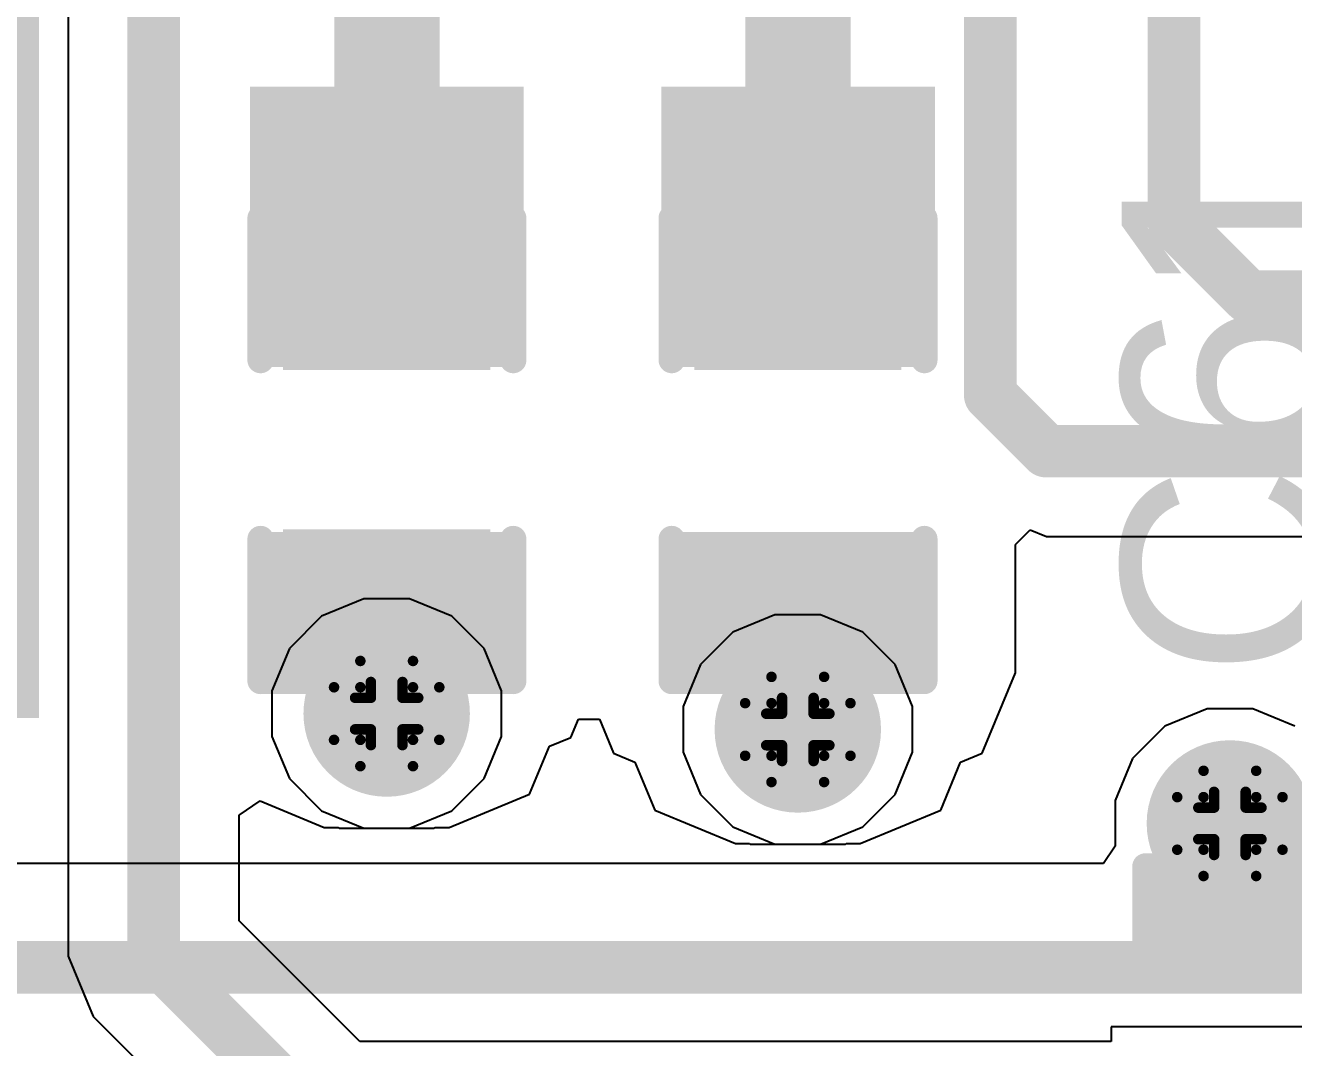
# Model space of a CAD drawing. Header units: inches. Extents: x -4 to 5258, y -4 to 5281.
# Drawn here: x 84.4 to 90.52, y 29.55 to 34.48 of the extents above; entities that cross this region are included whole.
import ezdxf

# ---------------------------------------------------------------- set-up
doc = ezdxf.new("R2010")
doc.units = ezdxf.units.IN
for name, color, linetype in [('Bottom Layer', 5, 'Continuous'), ('Bottom Solder', 6, 'Continuous'), ('Drill Drawing', 1, 'Continuous'), ('Layer 1', 16, 'Continuous'), ('Layer 2', 76, 'Continuous'), ('Top Layer', 1, 'Continuous'), ('Top Overlay', 2, 'Continuous'), ('Top Paste', 8, 'Continuous'), ('Top Solder', 216, 'Continuous'), ('Via Holes', 16, 'Continuous')]:
    doc.layers.add(name, color=color, linetype=linetype)
doc.styles.add('Arial', font='', dxfattribs={"height": 0.2})
doc.styles.get('Arial').set_extended_font_data('Arial')

# ---------------------------------------------------------------- blocks, each defined once
blk = doc.blocks.new('LED_0603_191')
at = {"layer": 'Top Layer'}
for points in [[(-1, 0.5), (-0.5, 0.5), (-0.5, -0.5), (-1, -0.5)], [(0.5, 0.5), (1, 0.5), (1, -0.5), (0.5, -0.5)]]:
    blk.add_hatch(color=1, dxfattribs=at).paths.add_polyline_path(points)
at = {"layer": 'Top Overlay'}
blk.add_hatch(color=2, dxfattribs=at).paths.add_polyline_path([(1.1176, -0.6604), (1.7526, -0.6604), (1.7526, 0.6604), (1.1176, 0.6604)])
at = {"layer": 'Top Paste'}
for points in [[(-1, 0.5), (-0.5, 0.5), (-0.5, -0.5), (-1, -0.5)], [(0.5, 0.5), (1, 0.5), (1, -0.5), (0.5, -0.5)]]:
    blk.add_hatch(color=8, dxfattribs=at).paths.add_polyline_path(points)
at = {"layer": 'Top Solder'}
for points in [[(-1.1016, 0.6016), (-0.3984, 0.6016), (-0.3984, -0.6016), (-1.1016, -0.6016)], [(0.3984, 0.6016), (1.1016, 0.6016), (1.1016, -0.6016), (0.3984, -0.6016)]]:
    blk.add_hatch(color=216, dxfattribs=at).paths.add_polyline_path(points)
at = {"layer": 'Top Overlay'}
for points in [[(-1.1176, 0.6096, 0.127, 0.127, 0), (-1.1176, -0.6096, 0.127, 0.127, 0)], [(-1.1176, 0.6096, 0.127, 0.127, 0), (-0.4318, 0.6096, 0.127, 0.127, 0)], [(0.4318, 0.6096, 0.127, 0.127, 0), (1.1176, 0.6096, 0.127, 0.127, 0)], [(1.1176, 0.6096, 0.127, 0.127, 0), (1.1176, -0.6096, 0.127, 0.127, 0)], [(-0.4318, -0.6096, 0.127, 0.127, 0), (-1.1176, -0.6096, 0.127, 0.127, 0)], [(0.4318, -0.6096, 0.127, 0.127, 0), (1.1176, -0.6096, 0.127, 0.127, 0)]]:
    blk.add_lwpolyline(points, format="xyseb", dxfattribs=at)
for points in [[(-1.1494, 0.6096, 0.0635, 0.0635, 1), (-1.0858, 0.6096, 0.0635, 0.0635, 1)], [(-1.1494, 0.6096, 0.0635, 0.0635, 1), (-1.0858, 0.6096, 0.0635, 0.0635, 1)], [(-0.4636, 0.6096, 0.0635, 0.0635, 1), (-0.4001, 0.6096, 0.0635, 0.0635, 1)], [(0.4001, 0.6096, 0.0635, 0.0635, 1), (0.4636, 0.6096, 0.0635, 0.0635, 1)], [(1.0859, 0.6096, 0.0635, 0.0635, 1), (1.1494, 0.6096, 0.0635, 0.0635, 1)], [(1.0859, 0.6096, 0.0635, 0.0635, 1), (1.1494, 0.6096, 0.0635, 0.0635, 1)], [(-1.1494, -0.6096, 0.0635, 0.0635, 1), (-1.0858, -0.6096, 0.0635, 0.0635, 1)], [(-1.1494, -0.6096, 0.0635, 0.0635, 1), (-1.0858, -0.6096, 0.0635, 0.0635, 1)], [(-0.4636, -0.6096, 0.0635, 0.0635, 1), (-0.4001, -0.6096, 0.0635, 0.0635, 1)], [(0.4001, -0.6096, 0.0635, 0.0635, 1), (0.4636, -0.6096, 0.0635, 0.0635, 1)], [(1.0859, -0.6096, 0.0635, 0.0635, 1), (1.1494, -0.6096, 0.0635, 0.0635, 1)], [(1.0859, -0.6096, 0.0635, 0.0635, 1), (1.1494, -0.6096, 0.0635, 0.0635, 1)]]:
    blk.add_lwpolyline(points, format="xyseb", close=True, dxfattribs=at)
blk = doc.blocks.new('LED_0603_193')
at = {"layer": 'Top Layer'}
for points in [[(-1, 0.5), (-0.5, 0.5), (-0.5, -0.5), (-1, -0.5)], [(0.5, 0.5), (1, 0.5), (1, -0.5), (0.5, -0.5)]]:
    blk.add_hatch(color=1, dxfattribs=at).paths.add_polyline_path(points)
at = {"layer": 'Top Overlay'}
blk.add_hatch(color=2, dxfattribs=at).paths.add_polyline_path([(1.1176, -0.6604), (1.7526, -0.6604), (1.7526, 0.6604), (1.1176, 0.6604)])
at = {"layer": 'Top Paste'}
for points in [[(-1, 0.5), (-0.5, 0.5), (-0.5, -0.5), (-1, -0.5)], [(0.5, 0.5), (1, 0.5), (1, -0.5), (0.5, -0.5)]]:
    blk.add_hatch(color=8, dxfattribs=at).paths.add_polyline_path(points)
at = {"layer": 'Top Solder'}
for points in [[(-1.1016, 0.6016), (-0.3984, 0.6016), (-0.3984, -0.6016), (-1.1016, -0.6016)], [(0.3984, 0.6016), (1.1016, 0.6016), (1.1016, -0.6016), (0.3984, -0.6016)]]:
    blk.add_hatch(color=216, dxfattribs=at).paths.add_polyline_path(points)
at = {"layer": 'Top Overlay'}
for points in [[(-1.1176, 0.6096, 0.127, 0.127, 0), (-1.1176, -0.6096, 0.127, 0.127, 0)], [(-1.1176, 0.6096, 0.127, 0.127, 0), (-0.4318, 0.6096, 0.127, 0.127, 0)], [(0.4318, 0.6096, 0.127, 0.127, 0), (1.1176, 0.6096, 0.127, 0.127, 0)], [(1.1176, 0.6096, 0.127, 0.127, 0), (1.1176, -0.6096, 0.127, 0.127, 0)], [(-0.4318, -0.6096, 0.127, 0.127, 0), (-1.1176, -0.6096, 0.127, 0.127, 0)], [(0.4318, -0.6096, 0.127, 0.127, 0), (1.1176, -0.6096, 0.127, 0.127, 0)]]:
    blk.add_lwpolyline(points, format="xyseb", dxfattribs=at)
for points in [[(-1.1494, 0.6096, 0.0635, 0.0635, 1), (-1.0858, 0.6096, 0.0635, 0.0635, 1)], [(-1.1494, 0.6096, 0.0635, 0.0635, 1), (-1.0858, 0.6096, 0.0635, 0.0635, 1)], [(-0.4636, 0.6096, 0.0635, 0.0635, 1), (-0.4001, 0.6096, 0.0635, 0.0635, 1)], [(0.4001, 0.6096, 0.0635, 0.0635, 1), (0.4636, 0.6096, 0.0635, 0.0635, 1)], [(1.0859, 0.6096, 0.0635, 0.0635, 1), (1.1494, 0.6096, 0.0635, 0.0635, 1)], [(1.0859, 0.6096, 0.0635, 0.0635, 1), (1.1494, 0.6096, 0.0635, 0.0635, 1)], [(-1.1494, -0.6096, 0.0635, 0.0635, 1), (-1.0858, -0.6096, 0.0635, 0.0635, 1)], [(-1.1494, -0.6096, 0.0635, 0.0635, 1), (-1.0858, -0.6096, 0.0635, 0.0635, 1)], [(-0.4636, -0.6096, 0.0635, 0.0635, 1), (-0.4001, -0.6096, 0.0635, 0.0635, 1)], [(0.4001, -0.6096, 0.0635, 0.0635, 1), (0.4636, -0.6096, 0.0635, 0.0635, 1)], [(1.0859, -0.6096, 0.0635, 0.0635, 1), (1.1494, -0.6096, 0.0635, 0.0635, 1)], [(1.0859, -0.6096, 0.0635, 0.0635, 1), (1.1494, -0.6096, 0.0635, 0.0635, 1)]]:
    blk.add_lwpolyline(points, format="xyseb", close=True, dxfattribs=at)
blk = doc.blocks.new('C___0402_250')
at = {"layer": 'Top Layer'}
for points in [[(-0.6985, -0.3175), (-0.6985, 0.3175), (-0.2413, 0.3175), (-0.2413, -0.3175)], [(0.2413, -0.3175), (0.2413, 0.3175), (0.6985, 0.3175), (0.6985, -0.3175)]]:
    blk.add_hatch(color=1, dxfattribs=at).paths.add_polyline_path(points)
at = {"layer": 'Top Paste'}
for points in [[(-0.6985, -0.3175), (-0.6985, 0.3175), (-0.2413, 0.3175), (-0.2413, -0.3175)], [(0.2413, -0.3175), (0.2413, 0.3175), (0.6985, 0.3175), (0.6985, -0.3175)]]:
    blk.add_hatch(color=8, dxfattribs=at).paths.add_polyline_path(points)
at = {"layer": 'Top Solder'}
for points in [[(-0.7585, -0.3775), (-0.7585, 0.3775), (-0.1813, 0.3775), (-0.1813, -0.3775)], [(0.1813, -0.3775), (0.1813, 0.3775), (0.7585, 0.3775), (0.7585, -0.3775)]]:
    blk.add_hatch(color=216, dxfattribs=at).paths.add_polyline_path(points)
at = {"layer": 'Top Overlay'}
for points in [[(-0.7874, 0.4064, 0.127, 0.127, 0), (-0.2794, 0.4064, 0.127, 0.127, 0)], [(-0.7874, 0.4064, 0.127, 0.127, 0), (-0.7874, -0.4064, 0.127, 0.127, 0)], [(0.2794, 0.4064, 0.127, 0.127, 0), (0.7874, 0.4064, 0.127, 0.127, 0)], [(0.7874, 0.4064, 0.127, 0.127, 0), (0.7874, -0.4064, 0.127, 0.127, 0)], [(-0.7874, -0.4064, 0.127, 0.127, 0), (-0.2794, -0.4064, 0.127, 0.127, 0)], [(0.2794, -0.4064, 0.127, 0.127, 0), (0.7874, -0.4064, 0.127, 0.127, 0)]]:
    blk.add_lwpolyline(points, format="xyseb", dxfattribs=at)
for points in [[(-0.8191, 0.4064, 0.0635, 0.0635, 1), (-0.7556, 0.4064, 0.0635, 0.0635, 1)], [(-0.8191, 0.4064, 0.0635, 0.0635, 1), (-0.7556, 0.4064, 0.0635, 0.0635, 1)], [(-0.3111, 0.4064, 0.0635, 0.0635, 1), (-0.2477, 0.4064, 0.0635, 0.0635, 1)], [(0.2477, 0.4064, 0.0635, 0.0635, 1), (0.3111, 0.4064, 0.0635, 0.0635, 1)], [(0.7556, 0.4064, 0.0635, 0.0635, 1), (0.8191, 0.4064, 0.0635, 0.0635, 1)], [(0.7556, 0.4064, 0.0635, 0.0635, 1), (0.8191, 0.4064, 0.0635, 0.0635, 1)], [(-0.8191, -0.4064, 0.0635, 0.0635, 1), (-0.7556, -0.4064, 0.0635, 0.0635, 1)], [(-0.8191, -0.4064, 0.0635, 0.0635, 1), (-0.7556, -0.4064, 0.0635, 0.0635, 1)], [(-0.3111, -0.4064, 0.0635, 0.0635, 1), (-0.2477, -0.4064, 0.0635, 0.0635, 1)], [(0.2477, -0.4064, 0.0635, 0.0635, 1), (0.3111, -0.4064, 0.0635, 0.0635, 1)], [(0.7556, -0.4064, 0.0635, 0.0635, 1), (0.8191, -0.4064, 0.0635, 0.0635, 1)], [(0.7556, -0.4064, 0.0635, 0.0635, 1), (0.8191, -0.4064, 0.0635, 0.0635, 1)]]:
    blk.add_lwpolyline(points, format="xyseb", close=True, dxfattribs=at)

msp = doc.modelspace()

# ---------------------------------------------------------------- hatches: boundary and pattern name
at = {"layer": 'Bottom Layer'}
h = msp.add_hatch(color=5, dxfattribs=at)
edge = h.paths.add_edge_path()
edge.add_arc((86.1459, 31.1612), 0.3, 0, 360)
h = msp.add_hatch(color=5, dxfattribs=at)
edge = h.paths.add_edge_path()
edge.add_arc((88.1298, 31.0844), 0.3, 0, 360)
h = msp.add_hatch(color=5, dxfattribs=at)
edge = h.paths.add_edge_path()
edge.add_arc((90.2148, 30.6308), 0.3, 0, 360)
at = {"layer": 'Bottom Solder'}
h = msp.add_hatch(color=6, dxfattribs=at)
edge = h.paths.add_edge_path()
edge.add_arc((86.1459, 31.1612), 0.4016, 0, 360)
h = msp.add_hatch(color=6, dxfattribs=at)
edge = h.paths.add_edge_path()
edge.add_arc((88.1298, 31.0844), 0.4016, 0, 360)
h = msp.add_hatch(color=6, dxfattribs=at)
edge = h.paths.add_edge_path()
edge.add_arc((90.2148, 30.6308), 0.4016, 0, 360)
at = {"layer": 'Layer 1'}
h = msp.add_hatch(color=16, dxfattribs=at)
edge = h.paths.add_edge_path()
edge.add_arc((86.1459, 31.1612), 0.3, 0, 360)
h = msp.add_hatch(color=16, dxfattribs=at)
edge = h.paths.add_edge_path()
edge.add_arc((88.1298, 31.0844), 0.3, 0, 360)
h = msp.add_hatch(color=16, dxfattribs=at)
edge = h.paths.add_edge_path()
edge.add_arc((90.2148, 30.6308), 0.3, 0, 360)
at = {"layer": 'Layer 2'}
h = msp.add_hatch(color=76, dxfattribs=at)
edge = h.paths.add_edge_path()
edge.add_arc((86.1459, 31.1612), 0.3, 0, 360)
h = msp.add_hatch(color=76, dxfattribs=at)
edge = h.paths.add_edge_path()
edge.add_arc((88.1298, 31.0844), 0.3, 0, 360)
h = msp.add_hatch(color=76, dxfattribs=at)
edge = h.paths.add_edge_path()
edge.add_arc((90.2148, 30.6308), 0.3, 0, 360)
at = {"layer": 'Top Layer'}
for points in [[(84.4678, 39.9132), (76.8809, 39.9132), (76.8809, 31.1401), (84.4678, 31.1401)], [(85.6459, 32.8192), (86.6459, 32.8192), (86.6459, 33.4349), (85.6459, 33.4349)], [(87.6298, 32.8192), (88.6298, 32.8192), (88.6298, 33.4349), (87.6298, 33.4349)], [(86.646, 32.0506), (85.6459, 32.0506), (85.6459, 31.4349), (86.646, 31.4349)], [(88.6299, 31.9739), (87.6299, 31.9739), (87.6299, 31.3582), (88.6299, 31.3582)], [(86.4467, 31.686), (85.8445, 31.686), (85.8445, 31.1612), (86.4467, 31.1612)], [(88.4306, 31.686), (87.8284, 31.686), (87.8284, 31.1612), (88.4306, 31.1612)], [(88.4306, 31.6093), (87.8284, 31.6093), (87.8284, 31.0844), (88.4306, 31.0844)], [(89.9141, 30.1059), (90.5162, 30.1059), (90.5162, 30.6308), (89.9141, 30.6308)]]:
    msp.add_hatch(color=1, dxfattribs=at).paths.add_polyline_path(points)
h = msp.add_hatch(color=1, dxfattribs=at)
edge = h.paths.add_edge_path()
edge.add_arc((86.1459, 31.1612), 0.3, 0, 360)
h = msp.add_hatch(color=1, dxfattribs=at)
edge = h.paths.add_edge_path()
edge.add_arc((88.1298, 31.0844), 0.3, 0, 360)
h = msp.add_hatch(color=1, dxfattribs=at)
edge = h.paths.add_edge_path()
edge.add_arc((90.2148, 30.6308), 0.3, 0, 360)
at = {"layer": 'Top Solder'}
h = msp.add_hatch(color=216, dxfattribs=at)
edge = h.paths.add_edge_path()
edge.add_arc((86.1459, 31.1612), 0.4016, 0, 360)
h = msp.add_hatch(color=216, dxfattribs=at)
edge = h.paths.add_edge_path()
edge.add_arc((88.1298, 31.0844), 0.4016, 0, 360)
h = msp.add_hatch(color=216, dxfattribs=at)
edge = h.paths.add_edge_path()
edge.add_arc((90.2148, 30.6308), 0.4016, 0, 360)
at = {"layer": 'Via Holes'}
h = msp.add_hatch(color=7, dxfattribs=at)
edge = h.paths.add_edge_path()
edge.add_arc((86.1459, 31.1612), 0.15, 0, 360)
h = msp.add_hatch(color=7, dxfattribs=at)
edge = h.paths.add_edge_path()
edge.add_arc((88.1298, 31.0844), 0.15, 0, 360)
h = msp.add_hatch(color=7, dxfattribs=at)
edge = h.paths.add_edge_path()
edge.add_arc((90.2148, 30.6308), 0.15, 0, 360)

# ---------------------------------------------------------------- linework, layer by layer
at = {"layer": 'Bottom Layer'}
for p, q in [((86.0357, 31.7152), (85.8321, 31.6308)), ((86.2561, 31.7152), (86.0357, 31.7152)), ((86.4598, 31.6308), (86.2561, 31.7152)), ((85.8321, 31.6308), (85.6763, 31.475)), ((86.6156, 31.475), (86.4598, 31.6308)), ((88.0197, 31.6384), (87.816, 31.5541)), ((88.24, 31.6384), (88.0197, 31.6384)), ((88.4437, 31.5541), (88.24, 31.6384)), ((87.816, 31.5541), (87.6602, 31.3982)), ((88.5995, 31.3982), (88.4437, 31.5541)), ((85.6763, 31.475), (85.5919, 31.2714)), ((86.6999, 31.2714), (86.6156, 31.475)), ((87.6602, 31.3982), (87.5758, 31.1946)), ((88.6838, 31.1946), (88.5995, 31.3982)), ((85.5919, 31.2714), (85.5919, 31.051)), ((86.6999, 31.051), (86.6999, 31.2714)), ((87.5758, 31.1946), (87.5758, 30.9742)), ((88.6838, 30.9742), (88.6838, 31.1946)), ((85.5919, 31.051), (85.6763, 30.8474)), ((86.6156, 30.8474), (86.6999, 31.051)), ((87.5758, 30.9742), (87.6602, 30.7706)), ((88.5995, 30.7706), (88.6838, 30.9742)), ((85.6763, 30.8474), (85.8321, 30.6915)), ((86.4598, 30.6915), (86.6156, 30.8474)), ((87.6602, 30.7706), (87.816, 30.6148)), ((88.4437, 30.6148), (88.5995, 30.7706)), ((85.8321, 30.6915), (86.0357, 30.6072)), ((86.2561, 30.6072), (86.4598, 30.6915)), ((86.0357, 30.6072), (86.2561, 30.6072)), ((87.816, 30.6148), (88.0197, 30.5304)), ((88.24, 30.5304), (88.4437, 30.6148)), ((88.0197, 30.5304), (88.24, 30.5304))]:
    msp.add_line(p, q, dxfattribs=at)
at = {"layer": 'Drill Drawing'}
for points in [[(86.0189, 31.2882, 0.0508, 0.0508, 0), (86.0189, 31.4152, 0.0508, 0.0508, 0)], [(86.0189, 31.4152, 0.0508, 0.0508, 0), (86.2729, 31.4152, 0.0508, 0.0508, 0)], [(86.2729, 31.2882, 0.0508, 0.0508, 0), (86.2729, 31.4152, 0.0508, 0.0508, 0)], [(86.0697, 31.2374, 0.0508, 0.0508, 0), (86.0697, 31.3136, 0.0508, 0.0508, 0)], [(86.0697, 31.3136, 0.0508, 0.0508, 0), (86.2221, 31.3136, 0.0508, 0.0508, 0)], [(86.2221, 31.2374, 0.0508, 0.0508, 0), (86.2221, 31.3136, 0.0508, 0.0508, 0)], [(88.0028, 31.2114, 0.0508, 0.0508, 0), (88.0028, 31.3384, 0.0508, 0.0508, 0)], [(88.0028, 31.3384, 0.0508, 0.0508, 0), (88.2568, 31.3384, 0.0508, 0.0508, 0)], [(88.2568, 31.2114, 0.0508, 0.0508, 0), (88.2568, 31.3384, 0.0508, 0.0508, 0)], [(85.8919, 31.0342, 0.0508, 0.0508, 0), (85.8919, 31.2882, 0.0508, 0.0508, 0)], [(85.8919, 31.2882, 0.0508, 0.0508, 0), (86.0189, 31.2882, 0.0508, 0.0508, 0)], [(86.2729, 31.2882, 0.0508, 0.0508, 0), (86.3999, 31.2882, 0.0508, 0.0508, 0)], [(86.3999, 31.0342, 0.0508, 0.0508, 0), (86.3999, 31.2882, 0.0508, 0.0508, 0)], [(85.9935, 31.085, 0.0508, 0.0508, 0), (85.9935, 31.2374, 0.0508, 0.0508, 0)], [(85.9935, 31.2374, 0.0508, 0.0508, 0), (86.0697, 31.2374, 0.0508, 0.0508, 0)], [(86.2221, 31.2374, 0.0508, 0.0508, 0), (86.2983, 31.2374, 0.0508, 0.0508, 0)], [(86.2983, 31.085, 0.0508, 0.0508, 0), (86.2983, 31.2374, 0.0508, 0.0508, 0)], [(87.8758, 30.9574, 0.0508, 0.0508, 0), (87.8758, 31.2114, 0.0508, 0.0508, 0)], [(87.8758, 31.2114, 0.0508, 0.0508, 0), (88.0028, 31.2114, 0.0508, 0.0508, 0)], [(88.0536, 31.1606, 0.0508, 0.0508, 0), (88.0536, 31.2368, 0.0508, 0.0508, 0)], [(88.0536, 31.2368, 0.0508, 0.0508, 0), (88.206, 31.2368, 0.0508, 0.0508, 0)], [(88.206, 31.1606, 0.0508, 0.0508, 0), (88.206, 31.2368, 0.0508, 0.0508, 0)], [(88.2568, 31.2114, 0.0508, 0.0508, 0), (88.3838, 31.2114, 0.0508, 0.0508, 0)], [(88.3838, 30.9574, 0.0508, 0.0508, 0), (88.3838, 31.2114, 0.0508, 0.0508, 0)], [(87.9774, 31.0082, 0.0508, 0.0508, 0), (87.9774, 31.1606, 0.0508, 0.0508, 0)], [(87.9774, 31.1606, 0.0508, 0.0508, 0), (88.0536, 31.1606, 0.0508, 0.0508, 0)], [(88.206, 31.1606, 0.0508, 0.0508, 0), (88.2822, 31.1606, 0.0508, 0.0508, 0)], [(88.2822, 31.0082, 0.0508, 0.0508, 0), (88.2822, 31.1606, 0.0508, 0.0508, 0)], [(85.9935, 31.085, 0.0508, 0.0508, 0), (86.0697, 31.085, 0.0508, 0.0508, 0)], [(86.0697, 31.0088, 0.0508, 0.0508, 0), (86.0697, 31.085, 0.0508, 0.0508, 0)], [(86.2221, 31.085, 0.0508, 0.0508, 0), (86.2983, 31.085, 0.0508, 0.0508, 0)], [(86.2221, 31.0088, 0.0508, 0.0508, 0), (86.2221, 31.085, 0.0508, 0.0508, 0)], [(85.8919, 31.0342, 0.0508, 0.0508, 0), (86.0189, 31.0342, 0.0508, 0.0508, 0)], [(86.0189, 30.9072, 0.0508, 0.0508, 0), (86.0189, 31.0342, 0.0508, 0.0508, 0)], [(86.0697, 31.0088, 0.0508, 0.0508, 0), (86.2221, 31.0088, 0.0508, 0.0508, 0)], [(86.2729, 31.0342, 0.0508, 0.0508, 0), (86.3999, 31.0342, 0.0508, 0.0508, 0)], [(86.2729, 30.9072, 0.0508, 0.0508, 0), (86.2729, 31.0342, 0.0508, 0.0508, 0)], [(87.9774, 31.0082, 0.0508, 0.0508, 0), (88.0536, 31.0082, 0.0508, 0.0508, 0)], [(88.0536, 30.932, 0.0508, 0.0508, 0), (88.0536, 31.0082, 0.0508, 0.0508, 0)], [(88.206, 31.0082, 0.0508, 0.0508, 0), (88.2822, 31.0082, 0.0508, 0.0508, 0)], [(88.206, 30.932, 0.0508, 0.0508, 0), (88.206, 31.0082, 0.0508, 0.0508, 0)], [(87.8758, 30.9574, 0.0508, 0.0508, 0), (88.0028, 30.9574, 0.0508, 0.0508, 0)], [(88.0028, 30.8304, 0.0508, 0.0508, 0), (88.0028, 30.9574, 0.0508, 0.0508, 0)], [(88.2568, 30.9574, 0.0508, 0.0508, 0), (88.3838, 30.9574, 0.0508, 0.0508, 0)], [(88.2568, 30.8304, 0.0508, 0.0508, 0), (88.2568, 30.9574, 0.0508, 0.0508, 0)], [(86.0189, 30.9072, 0.0508, 0.0508, 0), (86.2729, 30.9072, 0.0508, 0.0508, 0)], [(88.0536, 30.932, 0.0508, 0.0508, 0), (88.206, 30.932, 0.0508, 0.0508, 0)], [(90.0878, 30.7578, 0.0508, 0.0508, 0), (90.0878, 30.8848, 0.0508, 0.0508, 0)], [(90.0878, 30.8848, 0.0508, 0.0508, 0), (90.3418, 30.8848, 0.0508, 0.0508, 0)], [(90.3418, 30.7578, 0.0508, 0.0508, 0), (90.3418, 30.8848, 0.0508, 0.0508, 0)], [(88.0028, 30.8304, 0.0508, 0.0508, 0), (88.2568, 30.8304, 0.0508, 0.0508, 0)], [(90.1386, 30.707, 0.0508, 0.0508, 0), (90.1386, 30.7832, 0.0508, 0.0508, 0)], [(90.1386, 30.7832, 0.0508, 0.0508, 0), (90.291, 30.7832, 0.0508, 0.0508, 0)], [(90.291, 30.707, 0.0508, 0.0508, 0), (90.291, 30.7832, 0.0508, 0.0508, 0)], [(89.9608, 30.5038, 0.0508, 0.0508, 0), (89.9608, 30.7578, 0.0508, 0.0508, 0)], [(89.9608, 30.7578, 0.0508, 0.0508, 0), (90.0878, 30.7578, 0.0508, 0.0508, 0)], [(90.0624, 30.5546, 0.0508, 0.0508, 0), (90.0624, 30.707, 0.0508, 0.0508, 0)], [(90.0624, 30.707, 0.0508, 0.0508, 0), (90.1386, 30.707, 0.0508, 0.0508, 0)], [(90.291, 30.707, 0.0508, 0.0508, 0), (90.3672, 30.707, 0.0508, 0.0508, 0)], [(90.3418, 30.7578, 0.0508, 0.0508, 0), (90.4688, 30.7578, 0.0508, 0.0508, 0)], [(90.3672, 30.5546, 0.0508, 0.0508, 0), (90.3672, 30.707, 0.0508, 0.0508, 0)], [(90.4688, 30.5038, 0.0508, 0.0508, 0), (90.4688, 30.7578, 0.0508, 0.0508, 0)], [(90.0624, 30.5546, 0.0508, 0.0508, 0), (90.1386, 30.5546, 0.0508, 0.0508, 0)], [(90.1386, 30.4784, 0.0508, 0.0508, 0), (90.1386, 30.5546, 0.0508, 0.0508, 0)], [(90.291, 30.5546, 0.0508, 0.0508, 0), (90.3672, 30.5546, 0.0508, 0.0508, 0)], [(90.291, 30.4784, 0.0508, 0.0508, 0), (90.291, 30.5546, 0.0508, 0.0508, 0)], [(89.9608, 30.5038, 0.0508, 0.0508, 0), (90.0878, 30.5038, 0.0508, 0.0508, 0)], [(90.0878, 30.3768, 0.0508, 0.0508, 0), (90.0878, 30.5038, 0.0508, 0.0508, 0)], [(90.1386, 30.4784, 0.0508, 0.0508, 0), (90.291, 30.4784, 0.0508, 0.0508, 0)], [(90.3418, 30.5038, 0.0508, 0.0508, 0), (90.4688, 30.5038, 0.0508, 0.0508, 0)], [(90.3418, 30.3768, 0.0508, 0.0508, 0), (90.3418, 30.5038, 0.0508, 0.0508, 0)], [(90.0878, 30.3768, 0.0508, 0.0508, 0), (90.3418, 30.3768, 0.0508, 0.0508, 0)]]:
    msp.add_lwpolyline(points, format="xyseb", dxfattribs=at)
for points in [[(86.0062, 31.4152, 0.0254, 0.0254, 1), (86.0316, 31.4152, 0.0254, 0.0254, 1)], [(86.0062, 31.4152, 0.0254, 0.0254, 1), (86.0316, 31.4152, 0.0254, 0.0254, 1)], [(86.2602, 31.4152, 0.0254, 0.0254, 1), (86.2856, 31.4152, 0.0254, 0.0254, 1)], [(86.2602, 31.4152, 0.0254, 0.0254, 1), (86.2856, 31.4152, 0.0254, 0.0254, 1)], [(86.057, 31.3136, 0.0254, 0.0254, 1), (86.0824, 31.3136, 0.0254, 0.0254, 1)], [(86.057, 31.3136, 0.0254, 0.0254, 1), (86.0824, 31.3136, 0.0254, 0.0254, 1)], [(86.2094, 31.3136, 0.0254, 0.0254, 1), (86.2348, 31.3136, 0.0254, 0.0254, 1)], [(86.2094, 31.3136, 0.0254, 0.0254, 1), (86.2348, 31.3136, 0.0254, 0.0254, 1)], [(87.9901, 31.3384, 0.0254, 0.0254, 1), (88.0155, 31.3384, 0.0254, 0.0254, 1)], [(87.9901, 31.3384, 0.0254, 0.0254, 1), (88.0155, 31.3384, 0.0254, 0.0254, 1)], [(88.2441, 31.3384, 0.0254, 0.0254, 1), (88.2695, 31.3384, 0.0254, 0.0254, 1)], [(88.2441, 31.3384, 0.0254, 0.0254, 1), (88.2695, 31.3384, 0.0254, 0.0254, 1)], [(85.8792, 31.2882, 0.0254, 0.0254, 1), (85.9046, 31.2882, 0.0254, 0.0254, 1)], [(85.8792, 31.2882, 0.0254, 0.0254, 1), (85.9046, 31.2882, 0.0254, 0.0254, 1)], [(86.0062, 31.2882, 0.0254, 0.0254, 1), (86.0316, 31.2882, 0.0254, 0.0254, 1)], [(86.0062, 31.2882, 0.0254, 0.0254, 1), (86.0316, 31.2882, 0.0254, 0.0254, 1)], [(86.2602, 31.2882, 0.0254, 0.0254, 1), (86.2856, 31.2882, 0.0254, 0.0254, 1)], [(86.2602, 31.2882, 0.0254, 0.0254, 1), (86.2856, 31.2882, 0.0254, 0.0254, 1)], [(86.3872, 31.2882, 0.0254, 0.0254, 1), (86.4126, 31.2882, 0.0254, 0.0254, 1)], [(86.3872, 31.2882, 0.0254, 0.0254, 1), (86.4126, 31.2882, 0.0254, 0.0254, 1)], [(85.9808, 31.2374, 0.0254, 0.0254, 1), (86.0062, 31.2374, 0.0254, 0.0254, 1)], [(85.9808, 31.2374, 0.0254, 0.0254, 1), (86.0062, 31.2374, 0.0254, 0.0254, 1)], [(86.057, 31.2374, 0.0254, 0.0254, 1), (86.0824, 31.2374, 0.0254, 0.0254, 1)], [(86.057, 31.2374, 0.0254, 0.0254, 1), (86.0824, 31.2374, 0.0254, 0.0254, 1)], [(86.2094, 31.2374, 0.0254, 0.0254, 1), (86.2348, 31.2374, 0.0254, 0.0254, 1)], [(86.2094, 31.2374, 0.0254, 0.0254, 1), (86.2348, 31.2374, 0.0254, 0.0254, 1)], [(86.2856, 31.2374, 0.0254, 0.0254, 1), (86.311, 31.2374, 0.0254, 0.0254, 1)], [(86.2856, 31.2374, 0.0254, 0.0254, 1), (86.311, 31.2374, 0.0254, 0.0254, 1)], [(87.8631, 31.2114, 0.0254, 0.0254, 1), (87.8885, 31.2114, 0.0254, 0.0254, 1)], [(87.8631, 31.2114, 0.0254, 0.0254, 1), (87.8885, 31.2114, 0.0254, 0.0254, 1)], [(87.9901, 31.2114, 0.0254, 0.0254, 1), (88.0155, 31.2114, 0.0254, 0.0254, 1)], [(87.9901, 31.2114, 0.0254, 0.0254, 1), (88.0155, 31.2114, 0.0254, 0.0254, 1)], [(88.0409, 31.2368, 0.0254, 0.0254, 1), (88.0663, 31.2368, 0.0254, 0.0254, 1)], [(88.0409, 31.2368, 0.0254, 0.0254, 1), (88.0663, 31.2368, 0.0254, 0.0254, 1)], [(88.1933, 31.2368, 0.0254, 0.0254, 1), (88.2187, 31.2368, 0.0254, 0.0254, 1)], [(88.1933, 31.2368, 0.0254, 0.0254, 1), (88.2187, 31.2368, 0.0254, 0.0254, 1)], [(88.2441, 31.2114, 0.0254, 0.0254, 1), (88.2695, 31.2114, 0.0254, 0.0254, 1)], [(88.2441, 31.2114, 0.0254, 0.0254, 1), (88.2695, 31.2114, 0.0254, 0.0254, 1)], [(88.3711, 31.2114, 0.0254, 0.0254, 1), (88.3965, 31.2114, 0.0254, 0.0254, 1)], [(88.3711, 31.2114, 0.0254, 0.0254, 1), (88.3965, 31.2114, 0.0254, 0.0254, 1)], [(87.9647, 31.1606, 0.0254, 0.0254, 1), (87.9901, 31.1606, 0.0254, 0.0254, 1)], [(87.9647, 31.1606, 0.0254, 0.0254, 1), (87.9901, 31.1606, 0.0254, 0.0254, 1)], [(88.0409, 31.1606, 0.0254, 0.0254, 1), (88.0663, 31.1606, 0.0254, 0.0254, 1)], [(88.0409, 31.1606, 0.0254, 0.0254, 1), (88.0663, 31.1606, 0.0254, 0.0254, 1)], [(88.1933, 31.1606, 0.0254, 0.0254, 1), (88.2187, 31.1606, 0.0254, 0.0254, 1)], [(88.1933, 31.1606, 0.0254, 0.0254, 1), (88.2187, 31.1606, 0.0254, 0.0254, 1)], [(88.2695, 31.1606, 0.0254, 0.0254, 1), (88.2949, 31.1606, 0.0254, 0.0254, 1)], [(88.2695, 31.1606, 0.0254, 0.0254, 1), (88.2949, 31.1606, 0.0254, 0.0254, 1)], [(85.9808, 31.085, 0.0254, 0.0254, 1), (86.0062, 31.085, 0.0254, 0.0254, 1)], [(85.9808, 31.085, 0.0254, 0.0254, 1), (86.0062, 31.085, 0.0254, 0.0254, 1)], [(86.057, 31.085, 0.0254, 0.0254, 1), (86.0824, 31.085, 0.0254, 0.0254, 1)], [(86.057, 31.085, 0.0254, 0.0254, 1), (86.0824, 31.085, 0.0254, 0.0254, 1)], [(86.2094, 31.085, 0.0254, 0.0254, 1), (86.2348, 31.085, 0.0254, 0.0254, 1)], [(86.2094, 31.085, 0.0254, 0.0254, 1), (86.2348, 31.085, 0.0254, 0.0254, 1)], [(86.2856, 31.085, 0.0254, 0.0254, 1), (86.311, 31.085, 0.0254, 0.0254, 1)], [(86.2856, 31.085, 0.0254, 0.0254, 1), (86.311, 31.085, 0.0254, 0.0254, 1)], [(85.8792, 31.0342, 0.0254, 0.0254, 1), (85.9046, 31.0342, 0.0254, 0.0254, 1)], [(85.8792, 31.0342, 0.0254, 0.0254, 1), (85.9046, 31.0342, 0.0254, 0.0254, 1)], [(86.0062, 31.0342, 0.0254, 0.0254, 1), (86.0316, 31.0342, 0.0254, 0.0254, 1)], [(86.0062, 31.0342, 0.0254, 0.0254, 1), (86.0316, 31.0342, 0.0254, 0.0254, 1)], [(86.057, 31.0088, 0.0254, 0.0254, 1), (86.0824, 31.0088, 0.0254, 0.0254, 1)], [(86.057, 31.0088, 0.0254, 0.0254, 1), (86.0824, 31.0088, 0.0254, 0.0254, 1)], [(86.2094, 31.0088, 0.0254, 0.0254, 1), (86.2348, 31.0088, 0.0254, 0.0254, 1)], [(86.2094, 31.0088, 0.0254, 0.0254, 1), (86.2348, 31.0088, 0.0254, 0.0254, 1)], [(86.2602, 31.0342, 0.0254, 0.0254, 1), (86.2856, 31.0342, 0.0254, 0.0254, 1)], [(86.2602, 31.0342, 0.0254, 0.0254, 1), (86.2856, 31.0342, 0.0254, 0.0254, 1)], [(86.3872, 31.0342, 0.0254, 0.0254, 1), (86.4126, 31.0342, 0.0254, 0.0254, 1)], [(86.3872, 31.0342, 0.0254, 0.0254, 1), (86.4126, 31.0342, 0.0254, 0.0254, 1)], [(87.9647, 31.0082, 0.0254, 0.0254, 1), (87.9901, 31.0082, 0.0254, 0.0254, 1)], [(87.9647, 31.0082, 0.0254, 0.0254, 1), (87.9901, 31.0082, 0.0254, 0.0254, 1)], [(88.0409, 31.0082, 0.0254, 0.0254, 1), (88.0663, 31.0082, 0.0254, 0.0254, 1)], [(88.0409, 31.0082, 0.0254, 0.0254, 1), (88.0663, 31.0082, 0.0254, 0.0254, 1)], [(88.1933, 31.0082, 0.0254, 0.0254, 1), (88.2187, 31.0082, 0.0254, 0.0254, 1)], [(88.1933, 31.0082, 0.0254, 0.0254, 1), (88.2187, 31.0082, 0.0254, 0.0254, 1)], [(88.2695, 31.0082, 0.0254, 0.0254, 1), (88.2949, 31.0082, 0.0254, 0.0254, 1)], [(88.2695, 31.0082, 0.0254, 0.0254, 1), (88.2949, 31.0082, 0.0254, 0.0254, 1)], [(87.8631, 30.9574, 0.0254, 0.0254, 1), (87.8885, 30.9574, 0.0254, 0.0254, 1)], [(87.8631, 30.9574, 0.0254, 0.0254, 1), (87.8885, 30.9574, 0.0254, 0.0254, 1)], [(87.9901, 30.9574, 0.0254, 0.0254, 1), (88.0155, 30.9574, 0.0254, 0.0254, 1)], [(87.9901, 30.9574, 0.0254, 0.0254, 1), (88.0155, 30.9574, 0.0254, 0.0254, 1)], [(88.2441, 30.9574, 0.0254, 0.0254, 1), (88.2695, 30.9574, 0.0254, 0.0254, 1)], [(88.2441, 30.9574, 0.0254, 0.0254, 1), (88.2695, 30.9574, 0.0254, 0.0254, 1)], [(88.3711, 30.9574, 0.0254, 0.0254, 1), (88.3965, 30.9574, 0.0254, 0.0254, 1)], [(88.3711, 30.9574, 0.0254, 0.0254, 1), (88.3965, 30.9574, 0.0254, 0.0254, 1)], [(86.0062, 30.9072, 0.0254, 0.0254, 1), (86.0316, 30.9072, 0.0254, 0.0254, 1)], [(86.0062, 30.9072, 0.0254, 0.0254, 1), (86.0316, 30.9072, 0.0254, 0.0254, 1)], [(86.2602, 30.9072, 0.0254, 0.0254, 1), (86.2856, 30.9072, 0.0254, 0.0254, 1)], [(86.2602, 30.9072, 0.0254, 0.0254, 1), (86.2856, 30.9072, 0.0254, 0.0254, 1)], [(88.0409, 30.932, 0.0254, 0.0254, 1), (88.0663, 30.932, 0.0254, 0.0254, 1)], [(88.0409, 30.932, 0.0254, 0.0254, 1), (88.0663, 30.932, 0.0254, 0.0254, 1)], [(88.1933, 30.932, 0.0254, 0.0254, 1), (88.2187, 30.932, 0.0254, 0.0254, 1)], [(88.1933, 30.932, 0.0254, 0.0254, 1), (88.2187, 30.932, 0.0254, 0.0254, 1)], [(90.0751, 30.8848, 0.0254, 0.0254, 1), (90.1005, 30.8848, 0.0254, 0.0254, 1)], [(90.0751, 30.8848, 0.0254, 0.0254, 1), (90.1005, 30.8848, 0.0254, 0.0254, 1)], [(90.3291, 30.8848, 0.0254, 0.0254, 1), (90.3545, 30.8848, 0.0254, 0.0254, 1)], [(90.3291, 30.8848, 0.0254, 0.0254, 1), (90.3545, 30.8848, 0.0254, 0.0254, 1)], [(87.9901, 30.8304, 0.0254, 0.0254, 1), (88.0155, 30.8304, 0.0254, 0.0254, 1)], [(87.9901, 30.8304, 0.0254, 0.0254, 1), (88.0155, 30.8304, 0.0254, 0.0254, 1)], [(88.2441, 30.8304, 0.0254, 0.0254, 1), (88.2695, 30.8304, 0.0254, 0.0254, 1)], [(88.2441, 30.8304, 0.0254, 0.0254, 1), (88.2695, 30.8304, 0.0254, 0.0254, 1)], [(90.1259, 30.7832, 0.0254, 0.0254, 1), (90.1513, 30.7832, 0.0254, 0.0254, 1)], [(90.1259, 30.7832, 0.0254, 0.0254, 1), (90.1513, 30.7832, 0.0254, 0.0254, 1)], [(90.2783, 30.7832, 0.0254, 0.0254, 1), (90.3037, 30.7832, 0.0254, 0.0254, 1)], [(90.2783, 30.7832, 0.0254, 0.0254, 1), (90.3037, 30.7832, 0.0254, 0.0254, 1)], [(89.9481, 30.7578, 0.0254, 0.0254, 1), (89.9735, 30.7578, 0.0254, 0.0254, 1)], [(89.9481, 30.7578, 0.0254, 0.0254, 1), (89.9735, 30.7578, 0.0254, 0.0254, 1)], [(90.0497, 30.707, 0.0254, 0.0254, 1), (90.0751, 30.707, 0.0254, 0.0254, 1)], [(90.0497, 30.707, 0.0254, 0.0254, 1), (90.0751, 30.707, 0.0254, 0.0254, 1)], [(90.0751, 30.7578, 0.0254, 0.0254, 1), (90.1005, 30.7578, 0.0254, 0.0254, 1)], [(90.0751, 30.7578, 0.0254, 0.0254, 1), (90.1005, 30.7578, 0.0254, 0.0254, 1)], [(90.1259, 30.707, 0.0254, 0.0254, 1), (90.1513, 30.707, 0.0254, 0.0254, 1)], [(90.1259, 30.707, 0.0254, 0.0254, 1), (90.1513, 30.707, 0.0254, 0.0254, 1)], [(90.2783, 30.707, 0.0254, 0.0254, 1), (90.3037, 30.707, 0.0254, 0.0254, 1)], [(90.2783, 30.707, 0.0254, 0.0254, 1), (90.3037, 30.707, 0.0254, 0.0254, 1)], [(90.3291, 30.7578, 0.0254, 0.0254, 1), (90.3545, 30.7578, 0.0254, 0.0254, 1)], [(90.3291, 30.7578, 0.0254, 0.0254, 1), (90.3545, 30.7578, 0.0254, 0.0254, 1)], [(90.3545, 30.707, 0.0254, 0.0254, 1), (90.3799, 30.707, 0.0254, 0.0254, 1)], [(90.3545, 30.707, 0.0254, 0.0254, 1), (90.3799, 30.707, 0.0254, 0.0254, 1)], [(90.4561, 30.7578, 0.0254, 0.0254, 1), (90.4815, 30.7578, 0.0254, 0.0254, 1)], [(90.4561, 30.7578, 0.0254, 0.0254, 1), (90.4815, 30.7578, 0.0254, 0.0254, 1)], [(90.0497, 30.5546, 0.0254, 0.0254, 1), (90.0751, 30.5546, 0.0254, 0.0254, 1)], [(90.0497, 30.5546, 0.0254, 0.0254, 1), (90.0751, 30.5546, 0.0254, 0.0254, 1)], [(90.1259, 30.5546, 0.0254, 0.0254, 1), (90.1513, 30.5546, 0.0254, 0.0254, 1)], [(90.1259, 30.5546, 0.0254, 0.0254, 1), (90.1513, 30.5546, 0.0254, 0.0254, 1)], [(90.2783, 30.5546, 0.0254, 0.0254, 1), (90.3037, 30.5546, 0.0254, 0.0254, 1)], [(90.2783, 30.5546, 0.0254, 0.0254, 1), (90.3037, 30.5546, 0.0254, 0.0254, 1)], [(90.3545, 30.5546, 0.0254, 0.0254, 1), (90.3799, 30.5546, 0.0254, 0.0254, 1)], [(90.3545, 30.5546, 0.0254, 0.0254, 1), (90.3799, 30.5546, 0.0254, 0.0254, 1)], [(89.9481, 30.5038, 0.0254, 0.0254, 1), (89.9735, 30.5038, 0.0254, 0.0254, 1)], [(89.9481, 30.5038, 0.0254, 0.0254, 1), (89.9735, 30.5038, 0.0254, 0.0254, 1)], [(90.0751, 30.5038, 0.0254, 0.0254, 1), (90.1005, 30.5038, 0.0254, 0.0254, 1)], [(90.0751, 30.5038, 0.0254, 0.0254, 1), (90.1005, 30.5038, 0.0254, 0.0254, 1)], [(90.1259, 30.4784, 0.0254, 0.0254, 1), (90.1513, 30.4784, 0.0254, 0.0254, 1)], [(90.1259, 30.4784, 0.0254, 0.0254, 1), (90.1513, 30.4784, 0.0254, 0.0254, 1)], [(90.2783, 30.4784, 0.0254, 0.0254, 1), (90.3037, 30.4784, 0.0254, 0.0254, 1)], [(90.2783, 30.4784, 0.0254, 0.0254, 1), (90.3037, 30.4784, 0.0254, 0.0254, 1)], [(90.3291, 30.5038, 0.0254, 0.0254, 1), (90.3545, 30.5038, 0.0254, 0.0254, 1)], [(90.3291, 30.5038, 0.0254, 0.0254, 1), (90.3545, 30.5038, 0.0254, 0.0254, 1)], [(90.4561, 30.5038, 0.0254, 0.0254, 1), (90.4815, 30.5038, 0.0254, 0.0254, 1)], [(90.4561, 30.5038, 0.0254, 0.0254, 1), (90.4815, 30.5038, 0.0254, 0.0254, 1)], [(90.0751, 30.3768, 0.0254, 0.0254, 1), (90.1005, 30.3768, 0.0254, 0.0254, 1)], [(90.0751, 30.3768, 0.0254, 0.0254, 1), (90.1005, 30.3768, 0.0254, 0.0254, 1)], [(90.3291, 30.3768, 0.0254, 0.0254, 1), (90.3545, 30.3768, 0.0254, 0.0254, 1)], [(90.3291, 30.3768, 0.0254, 0.0254, 1), (90.3545, 30.3768, 0.0254, 0.0254, 1)]]:
    msp.add_lwpolyline(points, format="xyseb", close=True, dxfattribs=at)
at = {"layer": 'Layer 1'}
for p, q in [((86.0357, 31.7152), (85.8321, 31.6308)), ((86.2561, 31.7152), (86.0357, 31.7152)), ((86.4598, 31.6308), (86.2561, 31.7152)), ((85.8321, 31.6308), (85.6763, 31.475)), ((86.6156, 31.475), (86.4598, 31.6308)), ((88.0197, 31.6384), (87.816, 31.5541)), ((88.24, 31.6384), (88.0197, 31.6384)), ((88.4437, 31.5541), (88.24, 31.6384)), ((87.816, 31.5541), (87.6602, 31.3982)), ((88.5995, 31.3982), (88.4437, 31.5541)), ((85.6763, 31.475), (85.5919, 31.2714)), ((86.6999, 31.2714), (86.6156, 31.475)), ((87.6602, 31.3982), (87.5758, 31.1946)), ((88.6838, 31.1946), (88.5995, 31.3982)), ((85.5919, 31.2714), (85.5919, 31.051)), ((86.6999, 31.051), (86.6999, 31.2714)), ((87.5758, 31.1946), (87.5758, 30.9742)), ((88.6838, 30.9742), (88.6838, 31.1946)), ((85.5919, 31.051), (85.6763, 30.8474)), ((86.6156, 30.8474), (86.6999, 31.051)), ((87.5758, 30.9742), (87.6602, 30.7706)), ((88.5995, 30.7706), (88.6838, 30.9742)), ((85.6763, 30.8474), (85.8321, 30.6915)), ((86.4598, 30.6915), (86.6156, 30.8474)), ((87.6602, 30.7706), (87.816, 30.6148)), ((88.4437, 30.6148), (88.5995, 30.7706)), ((85.8321, 30.6915), (86.0357, 30.6072)), ((86.2561, 30.6072), (86.4598, 30.6915)), ((86.0357, 30.6072), (86.2561, 30.6072)), ((87.816, 30.6148), (88.0197, 30.5304)), ((88.24, 30.5304), (88.4437, 30.6148)), ((88.0197, 30.5304), (88.24, 30.5304))]:
    msp.add_line(p, q, dxfattribs=at)
at = {"layer": 'Layer 2'}
for p, q in [((90.1046, 31.1848), (89.901, 31.1004)), ((90.325, 31.1848), (90.1046, 31.1848)), ((90.5286, 31.1004), (90.325, 31.1848)), ((89.901, 31.1004), (89.7451, 30.9446)), ((89.7451, 30.9446), (89.6608, 30.741)), ((89.6608, 30.741), (89.6608, 30.5206)), ((89.6608, 30.5206), (89.6053, 30.4375)), ((89.6053, 30.4375), (67.7252, 30.4375))]:
    msp.add_line(p, q, dxfattribs=at)
msp.add_lwpolyline([(52.7677, 29.936, 0.254, 0.254, 0), (122.0837, 29.936, 0.254, 0.254, 0)], format="xyseb", dxfattribs=at)
at = {"layer": 'Top Layer'}
for p, q in [((84.6094, 38.8736), (84.6094, 29.9903)), ((89.1786, 31.9766), (89.2504, 32.0485)), ((89.2504, 32.0485), (89.3297, 32.0156)), ((89.3297, 32.0156), (92.8518, 32.0156)), ((89.1797, 31.9739), (89.1786, 31.9766)), ((89.1797, 31.3582), (89.1797, 31.9739)), ((89.0187, 30.9694), (89.1797, 31.3582)), ((87.0348, 31.0461), (87.0712, 31.1341)), ((87.0712, 31.1341), (87.1728, 31.1341)), ((87.1728, 31.1341), (87.241, 30.9694)), ((86.9311, 31.0032), (87.0348, 31.0461)), ((86.8355, 30.7724), (86.9311, 31.0032)), ((87.241, 30.9694), (87.3439, 30.9268)), ((88.915, 30.9264), (89.0187, 30.9694)), ((87.3439, 30.9268), (87.4396, 30.6956)), ((88.8194, 30.6956), (88.915, 30.9264)), ((85.4342, 30.6713), (85.5358, 30.7392)), ((85.5358, 30.7392), (85.8445, 30.6113)), ((86.4467, 30.6113), (86.8355, 30.7724)), ((85.4342, 30.1611), (85.4342, 30.6713)), ((87.4396, 30.6956), (87.8284, 30.5346)), ((88.4306, 30.5346), (88.8194, 30.6956)), ((85.8445, 30.6113), (85.9123, 30.6113)), ((85.9123, 30.6113), (85.9165, 30.6072)), ((85.9165, 30.6072), (86.3754, 30.6072)), ((86.3754, 30.6072), (86.3796, 30.6113)), ((86.3796, 30.6113), (86.4467, 30.6113)), ((87.8284, 30.5346), (87.8962, 30.5346)), ((87.8962, 30.5346), (87.9004, 30.5304)), ((87.9004, 30.5304), (88.3593, 30.5304)), ((88.3593, 30.5304), (88.3635, 30.5346)), ((88.3635, 30.5346), (88.4306, 30.5346)), ((86.0168, 29.5785), (85.4342, 30.1611)), ((84.6094, 29.9903), (84.7302, 29.6987)), ((84.7302, 29.6987), (85.5544, 28.8745)), ((90.7852, 29.6487), (89.6422, 29.6487)), ((89.6422, 29.6487), (89.6422, 29.5785)), ((89.6422, 29.5785), (86.0168, 29.5785))]:
    msp.add_line(p, q, dxfattribs=at)
for points in [[(86.147, 33.1809, 0.508, 0.508, 0), (86.147, 40.2016, 0.508, 0.508, 0)], [(88.1309, 33.186, 0.508, 0.508, 0), (88.1309, 39.1971, 0.508, 0.508, 0)], [(85.0218, 29.9903, 0.254, 0.254, 0), (85.0218, 39.2447, 0.254, 0.254, 0)], [(89.9454, 33.5316, 0.254, 0.254, 0), (89.9454, 37.4465, 0.254, 0.254, 0)], [(89.0585, 32.6992, 0.254, 0.254, 0), (89.0585, 37.0388, 0.254, 0.254, 0)], [(89.9454, 33.5316, 0.254, 0.254, 0), (90.3029, 33.1741, 0.254, 0.254, 0)], [(90.3029, 33.1741, 0.254, 0.254, 0), (92.439, 33.1741, 0.254, 0.254, 0)], [(89.0585, 32.6992, 0.254, 0.254, 0), (89.3297, 32.428, 0.254, 0.254, 0)], [(89.3297, 32.428, 0.254, 0.254, 0), (92.8518, 32.428, 0.254, 0.254, 0)], [(86.1459, 31.1612, 0.381, 0.381, 0), (86.1459, 31.6849, 0.381, 0.381, 0)], [(88.1298, 31.6082, 0.381, 0.381, 0), (88.1298, 31.6849, 0.381, 0.381, 0)], [(86.1459, 31.6849, 0.2032, 0.2032, 0), (86.147, 31.686, 0.2032, 0.2032, 0)], [(88.1298, 31.0844, 0.381, 0.381, 0), (88.1298, 31.6082, 0.381, 0.381, 0)], [(88.1298, 31.6082, 0.2032, 0.2032, 0), (88.1309, 31.6093, 0.2032, 0.2032, 0)], [(90.2148, 30.107, 0.381, 0.381, 0), (90.2148, 30.6308, 0.381, 0.381, 0)], [(90.2137, 30.1059, 0.2032, 0.2032, 0), (90.2148, 30.107, 0.2032, 0.2032, 0)], [(85.0218, 29.9903, 0.254, 0.254, 0), (85.846, 29.1661, 0.254, 0.254, 0)]]:
    msp.add_lwpolyline(points, format="xyseb", dxfattribs=at)
for points in [[(89.8819, 33.5316, 0.127, 0.127, 1), (90.0089, 33.5316, 0.127, 0.127, 1)], [(89.8819, 33.5316, 0.127, 0.127, 1), (90.0089, 33.5316, 0.127, 0.127, 1)], [(86.02, 33.1809, 0.254, 0.254, 1), (86.274, 33.1809, 0.254, 0.254, 1)], [(88.0039, 33.186, 0.254, 0.254, 1), (88.2579, 33.186, 0.254, 0.254, 1)], [(90.2394, 33.1741, 0.127, 0.127, 1), (90.3664, 33.1741, 0.127, 0.127, 1)], [(90.2394, 33.1741, 0.127, 0.127, 1), (90.3664, 33.1741, 0.127, 0.127, 1)], [(88.995, 32.6992, 0.127, 0.127, 1), (89.122, 32.6992, 0.127, 0.127, 1)], [(88.995, 32.6992, 0.127, 0.127, 1), (89.122, 32.6992, 0.127, 0.127, 1)], [(89.2662, 32.428, 0.127, 0.127, 1), (89.3932, 32.428, 0.127, 0.127, 1)], [(89.2662, 32.428, 0.127, 0.127, 1), (89.3932, 32.428, 0.127, 0.127, 1)], [(86.0507, 31.6849, 0.1905, 0.1905, 1), (86.2412, 31.6849, 0.1905, 0.1905, 1)], [(88.0346, 31.6849, 0.1905, 0.1905, 1), (88.2251, 31.6849, 0.1905, 0.1905, 1)], [(86.0951, 31.6849, 0.1016, 0.1016, 1), (86.1967, 31.6849, 0.1016, 0.1016, 1)], [(86.0962, 31.686, 0.1016, 0.1016, 1), (86.1978, 31.686, 0.1016, 0.1016, 1)], [(88.0346, 31.6082, 0.1905, 0.1905, 1), (88.2251, 31.6082, 0.1905, 0.1905, 1)], [(88.0346, 31.6082, 0.1905, 0.1905, 1), (88.2251, 31.6082, 0.1905, 0.1905, 1)], [(88.079, 31.6082, 0.1016, 0.1016, 1), (88.1806, 31.6082, 0.1016, 0.1016, 1)], [(88.0801, 31.6093, 0.1016, 0.1016, 1), (88.1817, 31.6093, 0.1016, 0.1016, 1)], [(86.0507, 31.1612, 0.1905, 0.1905, 1), (86.2412, 31.1612, 0.1905, 0.1905, 1)], [(88.0346, 31.0844, 0.1905, 0.1905, 1), (88.2251, 31.0844, 0.1905, 0.1905, 1)], [(90.1195, 30.6308, 0.1905, 0.1905, 1), (90.31, 30.6308, 0.1905, 0.1905, 1)], [(90.1195, 30.107, 0.1905, 0.1905, 1), (90.31, 30.107, 0.1905, 0.1905, 1)], [(90.1629, 30.1059, 0.1016, 0.1016, 1), (90.2645, 30.1059, 0.1016, 0.1016, 1)], [(90.164, 30.107, 0.1016, 0.1016, 1), (90.2656, 30.107, 0.1016, 0.1016, 1)], [(84.9583, 29.9903, 0.127, 0.127, 1), (85.0853, 29.9903, 0.127, 0.127, 1)], [(84.9583, 29.9903, 0.127, 0.127, 1), (85.0853, 29.9903, 0.127, 0.127, 1)]]:
    msp.add_lwpolyline(points, format="xyseb", close=True, dxfattribs=at)

# ---------------------------------------------------------------- block references
at = {"rotation": 90}
for name, p in [('LED_0603_193', (86.147, 32.436)), ('LED_0603_191', (88.1309, 32.436)), ('C___0402_250', (90.2137, 29.636))]:
    msp.add_blockref(name, p, dxfattribs=at)

# ---------------------------------------------------------------- texts
at = {"layer": 'Top Overlay', "style": 'Arial'}
msp.add_text('C61', height=1.016, rotation=90, dxfattribs=at).set_placement((90.7089, 31.3364))

doc.saveas('drawing.dxf')
